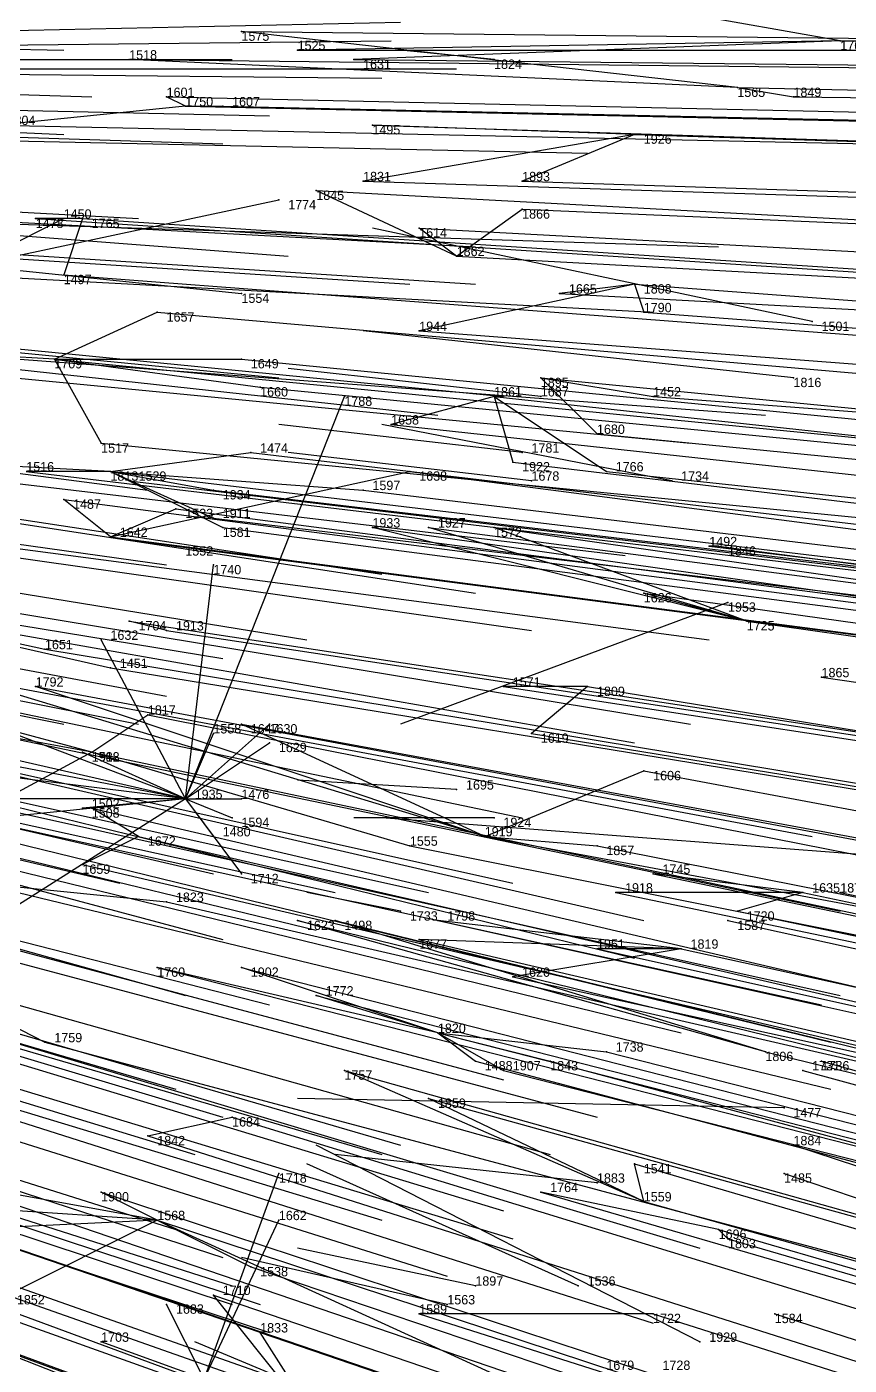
# Model space of a CAD drawing. Extents: x -0.5 to 0.59, y -0.5 to 0.59.
# Drawn here: x 0.3811 to 0.469, y -0.1435 to -0.0005 of the extents above; entities that cross this region are included whole.
import ezdxf

# ---------------------------------------------------------------- set-up
doc = ezdxf.new("R2010")
doc.units = 0
for name, color, linetype in [('Facilities', 3, 'CONTINUOUS'), ('Facilities_lines', 3, 'CONTINUOUS'), ('Normals', 1, 'CONTINUOUS'), ('Source_points', 5, 'CONTINUOUS'), ('Text', 3, 'CONTINUOUS')]:
    doc.layers.add(name, color=color, linetype=linetype)

msp = doc.modelspace()

# ---------------------------------------------------------------- linework, layer by layer
at = {"layer": 'Facilities', "color": 3}
for p in [(0.468, -0.002, -1.169), (0.431, -0.004, -1.25), (0.457, -0.007, -1.142), (0.398, -0.009, -0.994), (0.446, -0.012, -1.115), (0.387, -0.021, -0.97), (0.427, -0.025, -1.068), (0.446, -0.028, -1.117), (0.465, -0.032, -1.25), (0.384, -0.036, -0.964), (0.436, -0.038, -1.093), (0.463, -0.038, -1.25), (0.431, -0.04, -1.082), (0.436, -0.04, -1.25), (0.434, -0.046, -1.25), (0.39, -0.048, -0.982), (0.435, -0.049, -1.25), (0.45, -0.049, -1.25), (0.39, -0.055, -0.985), (0.455, -0.056, -1.146), (0.456, -0.062, -1.25), (0.458, -0.064, -1.155), (0.396, -0.065, -1.004), (0.466, -0.07, -1.177), (0.441, -0.071, -1.117), (0.388, -0.078, -0.989), (0.427, -0.082, -1.25), (0.398, -0.083, -1.25), (0.431, -0.085, -1.25), (0.393, -0.087, -1.008), (0.43, -0.087, -1.097), (0.464, -0.093, -1.183), (0.468, -0.093, -1.192), (0.421, -0.095, -1.25), (0.456, -0.096, -1.166), (0.451, -0.099, -1.155), (0.425, -0.108, -1.096), (0.46, -0.11, -1.181), (0.466, -0.111, -1.197), (0.464, -0.112, -1.193), (0.462, -0.116, -1.25), (0.394, -0.119, -1.029), (0.463, -0.12, -1.196), (0.442, -0.124, -1.25), (0.462, -0.123, -1.194), (0.447, -0.126, -1.161), (0.395, -0.128, -1.037), (0.455, -0.129, -1.182), (0.429, -0.135, -1.25), (0.44, -0.135, -1.25), (0.426, -0.137, -1.25), (0.448, -0.138, -1.171), (0.461, -0.138, -1.203), (0.453, -0.141, -1.25)]:
    msp.add_point(p, dxfattribs=at)
at = {"layer": 'Facilities_lines', "color": 3}
for p, q in [((0.468, -0.002, -1.169), (0.451, 0.001, -1.127)), ((0.457, -0.007, -1.142), (0.404, -0.001, -1.009)), ((0.468, -0.002, -1.169), (0.41, -0.003, -1.025)), ((0.468, -0.002, -1.169), (0.416, -0.004, -1.041)), ((0.457, -0.007, -1.142), (0.392, -0.004, -0.979)), ((0.457, -0.007, -1.142), (0.463, -0.008, -1.157)), ((0.398, -0.009, -0.994), (0.396, -0.008, -0.989)), ((0.398, -0.009, -0.994), (0.378, -0.011, -0.945)), ((0.398, -0.009, -0.994), (0.402, -0.009, -1.006)), ((0.446, -0.012, -1.115), (0.418, -0.011, -1.045)), ((0.446, -0.012, -1.115), (0.417, -0.017, -1.043)), ((0.446, -0.012, -1.115), (0.434, -0.017, -1.086)), ((0.427, -0.025, -1.068), (0.412, -0.018, -1.031)), ((0.375, -0.026, -1.25), (0.408, -0.019, -1.25)), ((0.427, -0.025, -1.068), (0.434, -0.02, -1.086)), ((0.375, -0.026, -1.25), (0.385, -0.021, -1.25)), ((0.387, -0.021, -0.97), (0.382, -0.021, -0.955)), ((0.387, -0.021, -0.97), (0.385, -0.027, -0.964)), ((0.427, -0.025, -1.068), (0.423, -0.022, -1.058)), ((0.375, -0.026, -1.25), (0.404, -0.029, -1.25)), ((0.446, -0.028, -1.117), (0.423, -0.033, -1.06)), ((0.446, -0.028, -1.117), (0.438, -0.029, -1.098)), ((0.446, -0.028, -1.117), (0.447, -0.031, -1.119)), ((0.384, -0.036, -0.964), (0.395, -0.031, -0.991)), ((0.384, -0.036, -0.964), (0.367, -0.035, -0.922)), ((0.384, -0.036, -0.964), (0.404, -0.036, -1.015)), ((0.384, -0.036, -0.964), (0.389, -0.045, -0.979)), ((0.384, -0.036, -0.964), (0.406, -0.039, -1.018)), ((0.436, -0.038, -1.093), (0.448, -0.04, -1.124)), ((0.436, -0.038, -1.093), (0.442, -0.044, -1.109)), ((0.398, -0.083, -1.25), (0.415, -0.04, -1.25)), ((0.431, -0.04, -1.082), (0.42, -0.043, -1.055)), ((0.431, -0.04, -1.082), (0.443, -0.048, -1.115)), ((0.431, -0.04, -1.082), (0.433, -0.047, -1.089)), ((0.39, -0.048, -0.982), (0.352, -0.046, -0.888)), ((0.39, -0.048, -0.982), (0.405, -0.046, -1.02)), ((0.39, -0.048, -0.982), (0.381, -0.048, -0.959)), ((0.39, -0.055, -0.985), (0.422, -0.048, -1.063)), ((0.39, -0.048, -0.982), (0.402, -0.054, -1.013)), ((0.39, -0.048, -0.982), (0.392, -0.049, -0.988)), ((0.39, -0.048, -0.982), (0.417, -0.05, -1.05)), ((0.39, -0.048, -0.982), (0.401, -0.053, -1.011)), ((0.39, -0.048, -0.982), (0.401, -0.05, -1.011)), ((0.39, -0.055, -0.985), (0.385, -0.051, -0.972)), ((0.39, -0.055, -0.985), (0.397, -0.052, -1.002)), ((0.458, -0.064, -1.155), (0.418, -0.054, -1.053)), ((0.458, -0.064, -1.155), (0.424, -0.054, -1.069)), ((0.458, -0.064, -1.155), (0.431, -0.054, -1.085)), ((0.39, -0.055, -0.985), (0.397, -0.056, -1.003)), ((0.455, -0.056, -1.146), (0.454, -0.056, -1.143)), ((0.398, -0.083, -1.25), (0.401, -0.058, -1.25)), ((0.355, -0.061, -0.901), (0.39, -0.069, -0.991)), ((0.355, -0.061, -0.901), (0.383, -0.067, -0.971)), ((0.458, -0.064, -1.155), (0.447, -0.061, -1.127)), ((0.396, -0.065, -1.004), (0.392, -0.064, -0.994)), ((0.388, -0.078, -0.989), (0.343, -0.066, -0.874)), ((0.398, -0.083, -1.25), (0.389, -0.066, -1.25)), ((0.43, -0.087, -1.097), (0.374, -0.07, -0.952)), ((0.43, -0.087, -1.097), (0.382, -0.071, -0.971)), ((0.441, -0.071, -1.117), (0.432, -0.071, -1.095)), ((0.441, -0.071, -1.117), (0.435, -0.076, -1.104)), ((0.398, -0.083, -1.25), (0.35, -0.072, -1.25)), ((0.398, -0.083, -1.25), (0.369, -0.072, -1.25)), ((0.398, -0.083, -1.25), (0.346, -0.073, -1.25)), ((0.388, -0.078, -0.989), (0.394, -0.074, -1.001)), ((0.398, -0.083, -1.25), (0.407, -0.075, -1.25)), ((0.43, -0.087, -1.097), (0.404, -0.075, -1.028)), ((0.388, -0.078, -0.989), (0.377, -0.076, -0.962)), ((0.398, -0.083, -1.25), (0.401, -0.076, -1.25)), ((0.398, -0.083, -1.25), (0.407, -0.077, -1.25)), ((0.388, -0.078, -0.989), (0.375, -0.085, -0.961)), ((0.398, -0.083, -1.25), (0.387, -0.078, -1.25)), ((0.388, -0.078, -0.989), (0.422, -0.088, -1.077)), ((0.398, -0.083, -1.25), (0.374, -0.08, -1.25)), ((0.43, -0.087, -1.097), (0.447, -0.08, -1.136)), ((0.398, -0.083, -1.25), (0.351, -0.083, -1.25)), ((0.398, -0.083, -1.25), (0.358, -0.087, -1.25)), ((0.398, -0.083, -1.25), (0.359, -0.083, -1.25)), ((0.398, -0.083, -1.25), (0.368, -0.102, -1.25)), ((0.398, -0.083, -1.25), (0.387, -0.084, -1.25)), ((0.393, -0.087, -1.008), (0.388, -0.084, -0.992)), ((0.398, -0.083, -1.25), (0.404, -0.083, -1.25)), ((0.398, -0.083, -1.25), (0.401, -0.087, -1.25)), ((0.398, -0.083, -1.25), (0.403, -0.085, -1.25)), ((0.398, -0.083, -1.25), (0.404, -0.091, -1.25)), ((0.393, -0.087, -1.008), (0.387, -0.09, -0.992)), ((0.43, -0.087, -1.097), (0.442, -0.088, -1.128)), ((0.464, -0.093, -1.183), (0.448, -0.091, -1.144)), ((0.376, -0.092, -0.969), (0.396, -0.094, -1.018)), ((0.352, -0.093, -0.911), (0.383, -0.109, -0.996)), ((0.464, -0.093, -1.183), (0.444, -0.093, -1.134)), ((0.464, -0.093, -1.183), (0.457, -0.095, -1.167)), ((0.46, -0.11, -1.181), (0.41, -0.096, -1.054)), ((0.46, -0.11, -1.181), (0.414, -0.096, -1.063)), ((0.451, -0.099, -1.155), (0.425, -0.096, -1.089)), ((0.451, -0.099, -1.155), (0.423, -0.098, -1.086)), ((0.451, -0.099, -1.155), (0.433, -0.102, -1.113)), ((0.451, -0.099, -1.155), (0.442, -0.099, -1.131)), ((0.425, -0.108, -1.096), (0.395, -0.101, -1.019)), ((0.425, -0.108, -1.096), (0.404, -0.101, -1.042)), ((0.425, -0.108, -1.096), (0.412, -0.104, -1.063)), ((0.425, -0.108, -1.096), (0.429, -0.111, -1.109)), ((0.425, -0.108, -1.096), (0.443, -0.11, -1.142)), ((0.425, -0.108, -1.096), (0.437, -0.111, -1.126)), ((0.425, -0.108, -1.096), (0.432, -0.112, -1.116)), ((0.447, -0.126, -1.161), (0.415, -0.112, -1.074)), ((0.447, -0.126, -1.161), (0.424, -0.115, -1.099)), ((0.394, -0.119, -1.029), (0.403, -0.117, -1.048)), ((0.447, -0.126, -1.161), (0.446, -0.122, -1.156)), ((0.395, -0.128, -1.037), (0.373, -0.124, -0.984)), ((0.4, -0.145, -1.25), (0.408, -0.123, -1.25)), ((0.395, -0.128, -1.037), (0.389, -0.125, -1.021)), ((0.455, -0.129, -1.182), (0.436, -0.125, -1.134)), ((0.395, -0.128, -1.037), (0.365, -0.126, -0.966)), ((0.395, -0.128, -1.037), (0.374, -0.129, -0.99)), ((0.395, -0.128, -1.037), (0.379, -0.136, -1.007)), ((0.395, -0.128, -1.037), (0.405, -0.133, -1.067)), ((0.395, -0.128, -1.037), (0.441, -0.149, -1.164)), ((0.4, -0.145, -1.25), (0.408, -0.128, -1.25)), ((0.455, -0.129, -1.182), (0.456, -0.13, -1.185)), ((0.4, -0.145, -1.25), (0.396, -0.137, -1.25)), ((0.413, -0.151, -1.099), (0.401, -0.136, -1.058)), ((0.448, -0.138, -1.171), (0.423, -0.138, -1.111)), ((0.413, -0.151, -1.099), (0.406, -0.14, -1.073)), ((0.4, -0.145, -1.25), (0.389, -0.141, -1.25))]:
    msp.add_line(p, q, dxfattribs=at)
at = {"layer": 'Normals', "color": 1}
for p, q in [((0.329, -0.002, -0.822), (0.421, 0, -0.784)), ((0.293, -0.001, -0.732), (0.385, -0.003, -0.695)), ((0.404, -0.001, -1.009), (0.496, -0.002, -0.972)), ((0.328, -0.003, -0.819), (0.42, -0.002, -0.781)), ((0.468, -0.002, -1.169), (0.561, -0.002, -1.132)), ((0.31, -0.004, -0.775), (0.403, -0.004, -0.737)), ((0.392, -0.004, -0.979), (0.484, -0.005, -0.942)), ((0.41, -0.003, -1.025), (0.503, -0.003, -0.988)), ((0.416, -0.004, -1.041), (0.509, -0.005, -1.004)), ((0.431, -0.004, -1.25), (0.421, -0.003, -1.151)), ((0.296, -0.005, -0.739), (0.388, -0.008, -0.702)), ((0.327, -0.005, -0.817), (0.419, -0.006, -0.779)), ((0.334, -0.005, -0.836), (0.427, -0.005, -0.799)), ((0.457, -0.007, -1.142), (0.55, -0.009, -1.105)), ((0.292, -0.008, -0.731), (0.385, -0.012, -0.693)), ((0.314, -0.008, -0.786), (0.407, -0.01, -0.748)), ((0.396, -0.008, -0.989), (0.488, -0.01, -0.952)), ((0.463, -0.008, -1.157), (0.556, -0.009, -1.12)), ((0.31, -0.01, -0.776), (0.402, -0.013, -0.737)), ((0.398, -0.009, -0.994), (0.49, -0.011, -0.957)), ((0.402, -0.009, -1.006), (0.495, -0.011, -0.968)), ((0.378, -0.011, -0.945), (0.471, -0.013, -0.908)), ((0.418, -0.011, -1.045), (0.511, -0.014, -1.008)), ((0.348, -0.012, -0.871), (0.441, -0.014, -0.835)), ((0.446, -0.012, -1.115), (0.539, -0.015, -1.078)), ((0.301, -0.016, -0.753), (0.393, -0.021, -0.715)), ((0.417, -0.017, -1.043), (0.51, -0.02, -1.006)), ((0.434, -0.017, -1.086), (0.527, -0.02, -1.049)), ((0.317, -0.018, -0.792), (0.409, -0.025, -0.755)), ((0.412, -0.018, -1.031), (0.505, -0.023, -0.993)), ((0.336, -0.019, -0.841), (0.429, -0.024, -0.804)), ((0.408, -0.019, -1.25), (0.408, -0.019, -1.15)), ((0.434, -0.02, -1.086), (0.527, -0.024, -1.049)), ((0.362, -0.021, -0.907), (0.455, -0.024, -0.869)), ((0.382, -0.021, -0.955), (0.474, -0.027, -0.918)), ((0.385, -0.021, -1.25), (0.385, -0.021, -1.15)), ((0.387, -0.021, -0.97), (0.479, -0.027, -0.931)), ((0.329, -0.022, -0.825), (0.422, -0.028, -0.788)), ((0.336, -0.022, -0.842), (0.429, -0.028, -0.805)), ((0.465, -0.032, -1.25), (0.418, -0.022, -1.163)), ((0.423, -0.022, -1.058), (0.515, -0.027, -1.021)), ((0.427, -0.025, -1.068), (0.519, -0.03, -1.031)), ((0.355, -0.026, -0.89), (0.448, -0.031, -0.853)), ((0.385, -0.027, -0.964), (0.477, -0.034, -0.926)), ((0.446, -0.028, -1.117), (0.539, -0.035, -1.081)), ((0.315, -0.029, -0.791), (0.408, -0.038, -0.754)), ((0.404, -0.029, -1.25), (0.404, -0.029, -1.15)), ((0.438, -0.029, -1.098), (0.531, -0.034, -1.062)), ((0.34, -0.031, -0.853), (0.432, -0.04, -0.816)), ((0.395, -0.031, -0.991), (0.487, -0.039, -0.953)), ((0.447, -0.031, -1.119), (0.54, -0.038, -1.083)), ((0.333, -0.032, -0.836), (0.425, -0.042, -0.799)), ((0.463, -0.038, -1.25), (0.417, -0.033, -1.161)), ((0.423, -0.033, -1.06), (0.515, -0.04, -1.023)), ((0.367, -0.035, -0.922), (0.46, -0.042, -0.885)), ((0.359, -0.036, -0.903), (0.452, -0.045, -0.866)), ((0.384, -0.036, -0.964), (0.476, -0.045, -0.926)), ((0.404, -0.036, -1.015), (0.496, -0.045, -0.977)), ((0.436, -0.04, -1.25), (0.409, -0.037, -1.154)), ((0.302, -0.038, -0.761), (0.394, -0.05, -0.724)), ((0.436, -0.038, -1.093), (0.528, -0.047, -1.057)), ((0.406, -0.039, -1.018), (0.498, -0.048, -0.981)), ((0.415, -0.04, -1.25), (0.415, -0.04, -1.15)), ((0.431, -0.04, -1.082), (0.523, -0.05, -1.045)), ((0.448, -0.04, -1.124), (0.541, -0.047, -1.087)), ((0.434, -0.046, -1.25), (0.408, -0.043, -1.154)), ((0.45, -0.049, -1.25), (0.419, -0.043, -1.155)), ((0.42, -0.043, -1.055), (0.512, -0.053, -1.018)), ((0.442, -0.044, -1.109), (0.534, -0.053, -1.073)), ((0.304, -0.045, -0.767), (0.396, -0.058, -0.73)), ((0.327, -0.045, -0.826), (0.419, -0.059, -0.788)), ((0.389, -0.045, -0.979), (0.481, -0.054, -0.941)), ((0.337, -0.047, -0.85), (0.429, -0.061, -0.814)), ((0.352, -0.046, -0.888), (0.445, -0.057, -0.851)), ((0.405, -0.046, -1.02), (0.498, -0.057, -0.983)), ((0.435, -0.049, -1.25), (0.409, -0.046, -1.153)), ((0.433, -0.047, -1.089), (0.525, -0.058, -1.052)), ((0.381, -0.048, -0.959), (0.473, -0.059, -0.921)), ((0.39, -0.048, -0.982), (0.482, -0.059, -0.945)), ((0.422, -0.048, -1.063), (0.514, -0.06, -1.025)), ((0.443, -0.048, -1.115), (0.536, -0.058, -1.079)), ((0.392, -0.049, -0.988), (0.484, -0.06, -0.951)), ((0.401, -0.05, -1.011), (0.494, -0.061, -0.974)), ((0.417, -0.05, -1.05), (0.509, -0.061, -1.013)), ((0.319, -0.051, -0.808), (0.411, -0.066, -0.771)), ((0.385, -0.051, -0.972), (0.477, -0.063, -0.934)), ((0.343, -0.052, -0.868), (0.435, -0.065, -0.83)), ((0.397, -0.052, -1.002), (0.489, -0.064, -0.964)), ((0.311, -0.053, -0.788), (0.402, -0.068, -0.751)), ((0.363, -0.054, -0.917), (0.454, -0.066, -0.879)), ((0.401, -0.053, -1.011), (0.493, -0.064, -0.975)), ((0.402, -0.054, -1.013), (0.494, -0.066, -0.977)), ((0.418, -0.054, -1.053), (0.51, -0.067, -1.016)), ((0.424, -0.054, -1.069), (0.516, -0.066, -1.032)), ((0.431, -0.054, -1.085), (0.522, -0.067, -1.047)), ((0.305, -0.055, -0.774), (0.396, -0.072, -0.737)), ((0.39, -0.055, -0.985), (0.482, -0.067, -0.948)), ((0.294, -0.057, -0.749), (0.385, -0.075, -0.712)), ((0.302, -0.057, -0.769), (0.393, -0.075, -0.732)), ((0.397, -0.056, -1.003), (0.489, -0.068, -0.966)), ((0.454, -0.056, -1.143), (0.546, -0.067, -1.106)), ((0.455, -0.056, -1.146), (0.547, -0.068, -1.109)), ((0.401, -0.058, -1.25), (0.401, -0.058, -1.15)), ((0.361, -0.06, -0.915), (0.452, -0.075, -0.877)), ((0.355, -0.061, -0.901), (0.446, -0.077, -0.863)), ((0.447, -0.061, -1.127), (0.539, -0.074, -1.09)), ((0.456, -0.062, -1.25), (0.421, -0.075, -1.157)), ((0.392, -0.064, -0.994), (0.484, -0.078, -0.957)), ((0.458, -0.064, -1.155), (0.55, -0.077, -1.118)), ((0.396, -0.065, -1.004), (0.488, -0.079, -0.967)), ((0.343, -0.066, -0.874), (0.434, -0.085, -0.836)), ((0.383, -0.067, -0.971), (0.474, -0.082, -0.933)), ((0.389, -0.066, -1.25), (0.389, -0.066, -1.15)), ((0.31, -0.07, -0.795), (0.401, -0.091, -0.758)), ((0.374, -0.07, -0.952), (0.465, -0.087, -0.914)), ((0.39, -0.069, -0.991), (0.482, -0.084, -0.953)), ((0.466, -0.07, -1.177), (0.558, -0.083, -1.14)), ((0.301, -0.071, -0.773), (0.391, -0.092, -0.736)), ((0.382, -0.071, -0.971), (0.473, -0.088, -0.933)), ((0.432, -0.071, -1.095), (0.524, -0.085, -1.058)), ((0.441, -0.071, -1.117), (0.533, -0.086, -1.08)), ((0.343, -0.072, -0.876), (0.433, -0.092, -0.838)), ((0.312, -0.074, -0.802), (0.402, -0.098, -0.765)), ((0.323, -0.073, -0.828), (0.414, -0.093, -0.791)), ((0.334, -0.073, -0.854), (0.424, -0.093, -0.816)), ((0.394, -0.074, -1.001), (0.485, -0.092, -0.964)), ((0.321, -0.075, -0.825), (0.412, -0.097, -0.788)), ((0.356, -0.075, -0.91), (0.447, -0.096, -0.873)), ((0.404, -0.075, -1.028), (0.496, -0.092, -0.992)), ((0.407, -0.075, -1.25), (0.407, -0.075, -1.15)), ((0.377, -0.076, -0.962), (0.468, -0.095, -0.924)), ((0.401, -0.076, -1.25), (0.401, -0.076, -1.15)), ((0.407, -0.077, -1.25), (0.407, -0.077, -1.15)), ((0.435, -0.076, -1.104), (0.527, -0.091, -1.067)), ((0.356, -0.078, -0.91), (0.446, -0.1, -0.873)), ((0.387, -0.078, -1.25), (0.387, -0.078, -1.15)), ((0.388, -0.078, -0.989), (0.478, -0.097, -0.951)), ((0.309, -0.079, -0.797), (0.398, -0.104, -0.76)), ((0.447, -0.08, -1.136), (0.538, -0.097, -1.098)), ((0.427, -0.082, -1.25), (0.41, -0.081, -1.151)), ((0.317, -0.082, -0.818), (0.407, -0.105, -0.781)), ((0.378, -0.084, -0.968), (0.468, -0.104, -0.93)), ((0.387, -0.084, -1.25), (0.387, -0.084, -1.15)), ((0.388, -0.084, -0.992), (0.478, -0.105, -0.955)), ((0.398, -0.083, -1.25), (0.398, -0.083, -1.15)), ((0.404, -0.083, -1.25), (0.404, -0.083, -1.15)), ((0.375, -0.085, -0.961), (0.466, -0.105, -0.924)), ((0.403, -0.085, -1.25), (0.403, -0.085, -1.15)), ((0.431, -0.085, -1.25), (0.416, -0.085, -1.151)), ((0.471, -0.089, -1.25), (0.419, -0.085, -1.165)), ((0.361, -0.086, -0.928), (0.451, -0.108, -0.891)), ((0.377, -0.087, -0.967), (0.467, -0.109, -0.93)), ((0.393, -0.087, -1.008), (0.484, -0.108, -0.971)), ((0.401, -0.087, -1.25), (0.401, -0.087, -1.15)), ((0.43, -0.087, -1.097), (0.521, -0.104, -1.059)), ((0.308, -0.088, -0.801), (0.397, -0.114, -0.763)), ((0.422, -0.088, -1.077), (0.512, -0.106, -1.039)), ((0.442, -0.088, -1.128), (0.533, -0.106, -1.09)), ((0.312, -0.09, -0.813), (0.402, -0.117, -0.776)), ((0.342, -0.089, -0.884), (0.432, -0.113, -0.847)), ((0.387, -0.09, -0.992), (0.477, -0.111, -0.956)), ((0.404, -0.091, -1.25), (0.404, -0.091, -1.15)), ((0.448, -0.091, -1.144), (0.539, -0.11, -1.107)), ((0.376, -0.092, -0.969), (0.467, -0.114, -0.932)), ((0.311, -0.094, -0.811), (0.399, -0.121, -0.774)), ((0.332, -0.094, -0.862), (0.421, -0.12, -0.825)), ((0.352, -0.093, -0.911), (0.442, -0.117, -0.874)), ((0.396, -0.094, -1.018), (0.487, -0.115, -0.981)), ((0.421, -0.095, -1.25), (0.411, -0.093, -1.151)), ((0.444, -0.093, -1.134), (0.535, -0.112, -1.097)), ((0.464, -0.093, -1.183), (0.555, -0.112, -1.146)), ((0.468, -0.093, -1.192), (0.56, -0.112, -1.159)), ((0.33, -0.095, -0.859), (0.419, -0.121, -0.821)), ((0.457, -0.095, -1.167), (0.548, -0.114, -1.13)), ((0.348, -0.096, -0.902), (0.437, -0.121, -0.865)), ((0.41, -0.096, -1.054), (0.5, -0.118, -1.016)), ((0.414, -0.096, -1.063), (0.504, -0.118, -1.026)), ((0.425, -0.096, -1.089), (0.515, -0.116, -1.051)), ((0.456, -0.096, -1.166), (0.547, -0.116, -1.129)), ((0.423, -0.098, -1.086), (0.513, -0.119, -1.048)), ((0.343, -0.1, -0.894), (0.432, -0.127, -0.857)), ((0.442, -0.099, -1.131), (0.532, -0.119, -1.094)), ((0.451, -0.099, -1.155), (0.542, -0.119, -1.117)), ((0.308, -0.101, -0.811), (0.397, -0.129, -0.774)), ((0.33, -0.101, -0.863), (0.419, -0.128, -0.826)), ((0.395, -0.101, -1.019), (0.485, -0.124, -0.982)), ((0.404, -0.101, -1.042), (0.494, -0.124, -1.005)), ((0.433, -0.102, -1.113), (0.524, -0.122, -1.075)), ((0.313, -0.103, -0.825), (0.402, -0.132, -0.788)), ((0.344, -0.103, -0.897), (0.433, -0.13, -0.861)), ((0.363, -0.104, -0.946), (0.453, -0.131, -0.909)), ((0.412, -0.104, -1.063), (0.502, -0.127, -1.025)), ((0.315, -0.107, -0.831), (0.403, -0.135, -0.793)), ((0.337, -0.106, -0.884), (0.426, -0.134, -0.847)), ((0.315, -0.108, -0.832), (0.403, -0.137, -0.795)), ((0.318, -0.108, -0.84), (0.406, -0.137, -0.803)), ((0.425, -0.108, -1.096), (0.515, -0.131, -1.059)), ((0.383, -0.109, -0.996), (0.473, -0.133, -0.959)), ((0.443, -0.11, -1.142), (0.533, -0.133, -1.104)), ((0.46, -0.11, -1.181), (0.55, -0.132, -1.144)), ((0.319, -0.111, -0.844), (0.407, -0.14, -0.808)), ((0.36, -0.111, -0.941), (0.448, -0.139, -0.904)), ((0.429, -0.111, -1.109), (0.519, -0.135, -1.072)), ((0.437, -0.111, -1.126), (0.526, -0.135, -1.089)), ((0.466, -0.111, -1.197), (0.558, -0.137, -1.168)), ((0.415, -0.112, -1.074), (0.504, -0.137, -1.036)), ((0.432, -0.112, -1.116), (0.522, -0.135, -1.079)), ((0.464, -0.112, -1.193), (0.556, -0.137, -1.164)), ((0.3, -0.113, -0.801), (0.387, -0.145, -0.763)), ((0.462, -0.116, -1.25), (0.41, -0.115, -1.165)), ((0.424, -0.115, -1.099), (0.514, -0.14, -1.062)), ((0.403, -0.117, -1.048), (0.491, -0.144, -1.011)), ((0.394, -0.119, -1.029), (0.482, -0.147, -0.991)), ((0.453, -0.141, -1.25), (0.412, -0.12, -1.161)), ((0.463, -0.12, -1.196), (0.555, -0.15, -1.17)), ((0.442, -0.124, -1.25), (0.414, -0.121, -1.154)), ((0.44, -0.135, -1.25), (0.411, -0.122, -1.155)), ((0.446, -0.122, -1.156), (0.535, -0.148, -1.119)), ((0.342, -0.124, -0.909), (0.429, -0.156, -0.871)), ((0.373, -0.124, -0.984), (0.461, -0.154, -0.945)), ((0.408, -0.123, -1.25), (0.408, -0.123, -1.15)), ((0.462, -0.123, -1.194), (0.553, -0.154, -1.167)), ((0.389, -0.125, -1.021), (0.477, -0.154, -0.983)), ((0.436, -0.125, -1.134), (0.525, -0.151, -1.097)), ((0.34, -0.127, -0.908), (0.427, -0.161, -0.87)), ((0.357, -0.127, -0.948), (0.445, -0.158, -0.911)), ((0.365, -0.126, -0.966), (0.453, -0.156, -0.929)), ((0.447, -0.126, -1.161), (0.536, -0.151, -1.123)), ((0.395, -0.128, -1.037), (0.483, -0.157, -1)), ((0.408, -0.128, -1.25), (0.408, -0.128, -1.15)), ((0.374, -0.129, -0.99), (0.462, -0.159, -0.952)), ((0.455, -0.129, -1.182), (0.544, -0.155, -1.145)), ((0.456, -0.13, -1.185), (0.545, -0.156, -1.148)), ((0.358, -0.131, -0.953), (0.445, -0.162, -0.916)), ((0.429, -0.135, -1.25), (0.41, -0.131, -1.152)), ((0.426, -0.137, -1.25), (0.404, -0.132, -1.153)), ((0.405, -0.133, -1.067), (0.494, -0.163, -1.03)), ((0.363, -0.136, -0.969), (0.45, -0.168, -0.932)), ((0.379, -0.136, -1.007), (0.467, -0.167, -0.969)), ((0.396, -0.137, -1.25), (0.396, -0.137, -1.15)), ((0.401, -0.136, -1.058), (0.489, -0.166, -1.021)), ((0.423, -0.138, -1.111), (0.511, -0.166, -1.074)), ((0.448, -0.138, -1.171), (0.536, -0.166, -1.134)), ((0.461, -0.138, -1.203), (0.553, -0.168, -1.178)), ((0.406, -0.14, -1.073), (0.494, -0.17, -1.037)), ((0.389, -0.141, -1.25), (0.389, -0.141, -1.15)), ((0.423, -0.151, -1.25), (0.399, -0.141, -1.153))]:
    msp.add_line(p, q, dxfattribs=at)
at = {"layer": 'Source_points', "color": 5}
for p in [(0.404, -0.001, -1.009), (0.392, -0.004, -0.979), (0.41, -0.003, -1.025), (0.416, -0.004, -1.041), (0.396, -0.008, -0.989), (0.463, -0.008, -1.157), (0.402, -0.009, -1.006), (0.418, -0.011, -1.045), (0.417, -0.017, -1.043), (0.434, -0.017, -1.086), (0.412, -0.018, -1.031), (0.408, -0.019, -1.25), (0.434, -0.02, -1.086), (0.382, -0.021, -0.955), (0.385, -0.021, -1.25), (0.423, -0.022, -1.058), (0.385, -0.027, -0.964), (0.404, -0.029, -1.25), (0.438, -0.029, -1.098), (0.395, -0.031, -0.991), (0.447, -0.031, -1.119), (0.423, -0.033, -1.06), (0.404, -0.036, -1.015), (0.406, -0.039, -1.018), (0.415, -0.04, -1.25), (0.448, -0.04, -1.124), (0.42, -0.043, -1.055), (0.442, -0.044, -1.109), (0.389, -0.045, -0.979), (0.405, -0.046, -1.02), (0.433, -0.047, -1.089), (0.422, -0.048, -1.063), (0.443, -0.048, -1.115), (0.392, -0.049, -0.988), (0.401, -0.05, -1.011), (0.417, -0.05, -1.05), (0.385, -0.051, -0.972), (0.397, -0.052, -1.002), (0.401, -0.053, -1.011), (0.402, -0.054, -1.013), (0.418, -0.054, -1.053), (0.424, -0.054, -1.069), (0.431, -0.054, -1.085), (0.397, -0.056, -1.003), (0.454, -0.056, -1.143), (0.401, -0.058, -1.25), (0.447, -0.061, -1.127), (0.392, -0.064, -0.994), (0.383, -0.067, -0.971), (0.389, -0.066, -1.25), (0.39, -0.069, -0.991), (0.382, -0.071, -0.971), (0.432, -0.071, -1.095), (0.394, -0.074, -1.001), (0.404, -0.075, -1.028), (0.407, -0.075, -1.25), (0.401, -0.076, -1.25), (0.407, -0.077, -1.25), (0.435, -0.076, -1.104), (0.387, -0.078, -1.25), (0.447, -0.08, -1.136), (0.387, -0.084, -1.25), (0.388, -0.084, -0.992), (0.404, -0.083, -1.25), (0.403, -0.085, -1.25), (0.401, -0.087, -1.25), (0.422, -0.088, -1.077), (0.442, -0.088, -1.128), (0.387, -0.09, -0.992), (0.404, -0.091, -1.25), (0.448, -0.091, -1.144), (0.396, -0.094, -1.018), (0.444, -0.093, -1.134), (0.457, -0.095, -1.167), (0.41, -0.096, -1.054), (0.414, -0.096, -1.063), (0.425, -0.096, -1.089), (0.423, -0.098, -1.086), (0.442, -0.099, -1.131), (0.395, -0.101, -1.019), (0.404, -0.101, -1.042), (0.433, -0.102, -1.113), (0.412, -0.104, -1.063), (0.383, -0.109, -0.996), (0.443, -0.11, -1.142), (0.429, -0.111, -1.109), (0.437, -0.111, -1.126), (0.415, -0.112, -1.074), (0.432, -0.112, -1.116), (0.424, -0.115, -1.099), (0.403, -0.117, -1.048), (0.446, -0.122, -1.156), (0.408, -0.123, -1.25), (0.389, -0.125, -1.021), (0.436, -0.125, -1.134), (0.408, -0.128, -1.25), (0.456, -0.13, -1.185), (0.405, -0.133, -1.067), (0.396, -0.137, -1.25), (0.401, -0.136, -1.058), (0.423, -0.138, -1.111), (0.406, -0.14, -1.073), (0.389, -0.141, -1.25)]:
    msp.add_point(p, dxfattribs=at)

# ---------------------------------------------------------------- texts
at = {"layer": 'Text', "color": 3}
for s, p in [('1575', (0.404, -0.002, -1.009)), ('1525', (0.41, -0.003, -1.025)), ('1768', (0.468, -0.003, -1.169)), ('1518', (0.392, -0.004, -0.979)), ('1631', (0.417, -0.005, -1.041)), ('1824', (0.431, -0.005, -1.25)), ('1601', (0.396, -0.008, -0.989)), ('1565', (0.457, -0.008, -1.142)), ('1849', (0.463, -0.008, -1.157)), ('1750', (0.398, -0.009, -0.994)), ('1607', (0.403, -0.009, -1.006)), ('1804', (0.379, -0.011, -0.945)), ('1495', (0.418, -0.012, -1.045)), ('1926', (0.447, -0.013, -1.115)), ('1831', (0.417, -0.017, -1.043)), ('1893', (0.434, -0.017, -1.086)), ('1845', (0.412, -0.019, -1.031)), ('1450', (0.385, -0.021, -1.25)), ('1774', (0.409, -0.02, -1.25)), ('1866', (0.434, -0.021, -1.086)), ('1478', (0.382, -0.022, -0.955)), ('1765', (0.388, -0.022, -0.97)), ('1614', (0.423, -0.023, -1.058)), ('1862', (0.427, -0.025, -1.068)), ('1497', (0.385, -0.028, -0.964)), ('1665', (0.439, -0.029, -1.098)), ('1808', (0.447, -0.029, -1.117)), ('1554', (0.404, -0.03, -1.25)), ('1790', (0.447, -0.031, -1.119)), ('1657', (0.396, -0.032, -0.991)), ('1944', (0.423, -0.033, -1.06)), ('1501', (0.466, -0.033, -1.25)), ('1709', (0.384, -0.037, -0.964)), ('1649', (0.405, -0.037, -1.015)), ('1895', (0.436, -0.039, -1.093)), ('1816', (0.463, -0.039, -1.25)), ('1660', (0.406, -0.04, -1.018)), ('1788', (0.415, -0.041, -1.25)), ('1861', (0.431, -0.04, -1.082)), ('1687', (0.436, -0.04, -1.25)), ('1452', (0.448, -0.04, -1.124)), ('1658', (0.42, -0.043, -1.055)), ('1680', (0.442, -0.044, -1.109)), ('1517', (0.389, -0.046, -0.979)), ('1474', (0.406, -0.046, -1.02)), ('1781', (0.435, -0.046, -1.25)), ('1516', (0.381, -0.048, -0.959)), ('1922', (0.434, -0.048, -1.089)), ('1766', (0.444, -0.048, -1.115)), ('1813', (0.39, -0.049, -0.982)), ('1529', (0.393, -0.049, -0.988)), ('1638', (0.423, -0.049, -1.063)), ('1678', (0.435, -0.049, -1.25)), ('1734', (0.451, -0.049, -1.25)), ('1934', (0.402, -0.051, -1.011)), ('1597', (0.418, -0.05, -1.05)), ('1487', (0.386, -0.052, -0.972)), ('1533', (0.398, -0.053, -1.002)), ('1911', (0.402, -0.053, -1.011)), ('1642', (0.391, -0.055, -0.985)), ('1581', (0.402, -0.055, -1.013)), ('1933', (0.418, -0.054, -1.053)), ('1927', (0.425, -0.054, -1.069)), ('1572', (0.431, -0.055, -1.085)), ('1492', (0.454, -0.056, -1.143)), ('1552', (0.398, -0.057, -1.003)), ('1846', (0.456, -0.057, -1.146)), ('1740', (0.401, -0.059, -1.25)), ('1626', (0.447, -0.062, -1.127)), ('1953', (0.456, -0.063, -1.25)), ('1704', (0.393, -0.065, -0.994)), ('1913', (0.397, -0.065, -1.004)), ('1725', (0.458, -0.065, -1.155)), ('1632', (0.39, -0.066, -1.25)), ('1651', (0.383, -0.067, -0.971)), ('1451', (0.391, -0.069, -0.991)), ('1792', (0.382, -0.071, -0.971)), ('1571', (0.433, -0.071, -1.095)), ('1865', (0.466, -0.07, -1.177)), ('1809', (0.442, -0.072, -1.117)), ('1817', (0.394, -0.074, -1.001)), ('1558', (0.401, -0.076, -1.25)), ('1647', (0.405, -0.076, -1.028)), ('1630', (0.407, -0.076, -1.25)), ('1629', (0.408, -0.078, -1.25)), ('1619', (0.436, -0.077, -1.104)), ('1912', (0.388, -0.079, -0.989)), ('1588', (0.388, -0.079, -1.25)), ('1606', (0.448, -0.081, -1.136)), ('1695', (0.428, -0.082, -1.25)), ('1935', (0.399, -0.083, -1.25)), ('1476', (0.404, -0.083, -1.25)), ('1502', (0.388, -0.084, -1.25)), ('1508', (0.388, -0.085, -0.992)), ('1594', (0.404, -0.086, -1.25)), ('1924', (0.432, -0.086, -1.25)), ('1672', (0.394, -0.088, -1.008)), ('1480', (0.402, -0.087, -1.25)), ('1555', (0.422, -0.088, -1.077)), ('1919', (0.43, -0.087, -1.097)), ('1857', (0.443, -0.089, -1.128)), ('1659', (0.387, -0.091, -0.992)), ('1745', (0.449, -0.091, -1.144)), ('1712', (0.405, -0.092, -1.25)), ('1918', (0.445, -0.093, -1.134)), ('1635', (0.465, -0.093, -1.183)), ('1874', (0.468, -0.093, -1.192)), ('1823', (0.397, -0.094, -1.018)), ('1733', (0.422, -0.096, -1.25)), ('1798', (0.426, -0.096, -1.089)), ('1720', (0.458, -0.096, -1.167)), ('1623', (0.411, -0.097, -1.054)), ('1498', (0.415, -0.097, -1.063)), ('1587', (0.457, -0.097, -1.166)), ('1677', (0.423, -0.099, -1.086)), ('1951', (0.442, -0.099, -1.131)), ('1819', (0.452, -0.099, -1.155)), ('1760', (0.395, -0.102, -1.019)), ('1902', (0.405, -0.102, -1.042)), ('1620', (0.434, -0.102, -1.113)), ('1772', (0.413, -0.104, -1.063)), ('1820', (0.425, -0.108, -1.096)), ('1759', (0.384, -0.109, -0.996)), ('1738', (0.444, -0.11, -1.142)), ('1806', (0.46, -0.111, -1.181)), ('1488', (0.43, -0.112, -1.109)), ('1907', (0.433, -0.112, -1.116)), ('1843', (0.437, -0.112, -1.126)), ('1731', (0.465, -0.112, -1.193)), ('1786', (0.466, -0.112, -1.197)), ('1757', (0.415, -0.113, -1.074)), ('1859', (0.425, -0.116, -1.099)), ('1684', (0.403, -0.118, -1.048)), ('1477', (0.463, -0.117, -1.25)), ('1842', (0.395, -0.12, -1.029)), ('1884', (0.463, -0.12, -1.196)), ('1541', (0.447, -0.123, -1.156)), ('1718', (0.408, -0.124, -1.25)), ('1764', (0.437, -0.125, -1.134)), ('1883', (0.442, -0.124, -1.25)), ('1485', (0.462, -0.124, -1.194)), ('1900', (0.389, -0.126, -1.021)), ('1559', (0.447, -0.126, -1.161)), ('1568', (0.395, -0.128, -1.037)), ('1662', (0.408, -0.128, -1.25)), ('1696', (0.455, -0.13, -1.182)), ('1803', (0.456, -0.131, -1.185)), ('1538', (0.406, -0.134, -1.067)), ('1897', (0.429, -0.135, -1.25)), ('1536', (0.441, -0.135, -1.25)), ('1710', (0.402, -0.136, -1.058)), ('1852', (0.38, -0.137, -1.007)), ('1683', (0.397, -0.138, -1.25)), ('1589', (0.423, -0.138, -1.111)), ('1563', (0.426, -0.137, -1.25)), ('1722', (0.448, -0.139, -1.171)), ('1584', (0.461, -0.139, -1.203)), ('1703', (0.389, -0.141, -1.25)), ('1833', (0.406, -0.14, -1.073)), ('1929', (0.454, -0.141, -1.25)), ('1679', (0.443, -0.144, -1.163)), ('1728', (0.449, -0.144, -1.176))]:
    msp.add_text(s, height=0.001, dxfattribs=at).set_placement(p)

doc.saveas('drawing.dxf')
